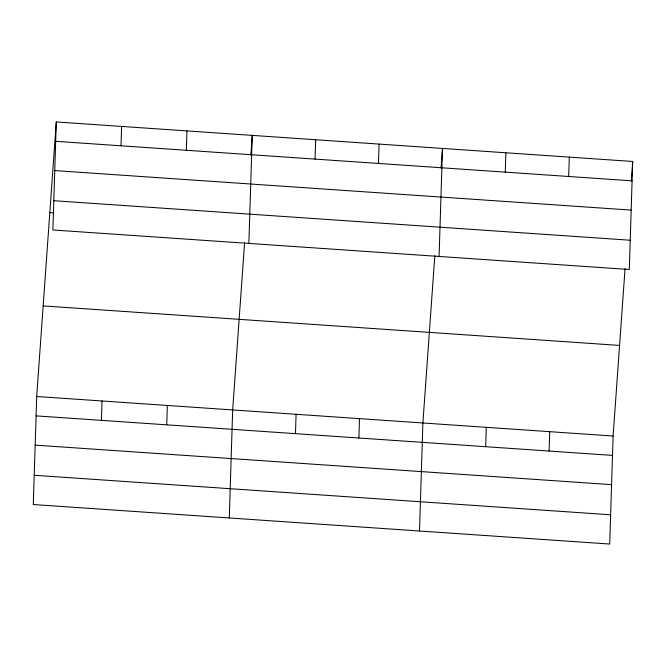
<?xml version="1.0" encoding="UTF-8"?>
<svg xmlns="http://www.w3.org/2000/svg" width="666" height="666" viewBox="0 0 666 666"><rect width="100%" height="100%" fill="white"/><g stroke="black" fill="none" stroke-linecap="round" stroke-linejoin="round"><path stroke-width="1" d="M56.285 121.953L52.889 229.978L629.303 269.497L632.7 161.472L56.285 121.953L36.697 396.503L33.3 504.528L609.715 544.047L613.111 436.022L625.049 268.673M101.415 420.354L102.023 400.982M121.004 145.796L121.612 126.432M166.741 424.833L167.349 405.461M186.33 150.275L186.938 130.911M229.279 517.965L232.675 409.94L244.613 242.59M248.868 243.415L252.264 135.389L250.866 154.953M295.471 433.658L296.079 414.294M315.06 159.099L315.667 139.735M358.882 438.003L359.49 418.639M378.471 163.453L379.079 144.081M419.497 531.01L422.893 422.985L434.831 255.627M439.085 256.452L442.482 148.426L441.083 167.99M485.689 446.703L486.297 427.331M505.278 172.144L505.885 152.78M549.1 451.048L549.708 431.676M568.689 176.49L569.297 157.126M631.301 181.035L632.7 161.472M55.678 141.317L632.092 180.836M54.754 170.579L631.168 210.098M53.804 200.716L630.227 240.235M49.817 212.554L53.963 212.837M43.157 305.902L619.58 345.421M36.697 396.503L613.111 436.022M36.089 415.875L612.504 455.394M35.165 445.129L611.588 484.648M34.216 475.274L610.639 514.793"/></g></svg>
